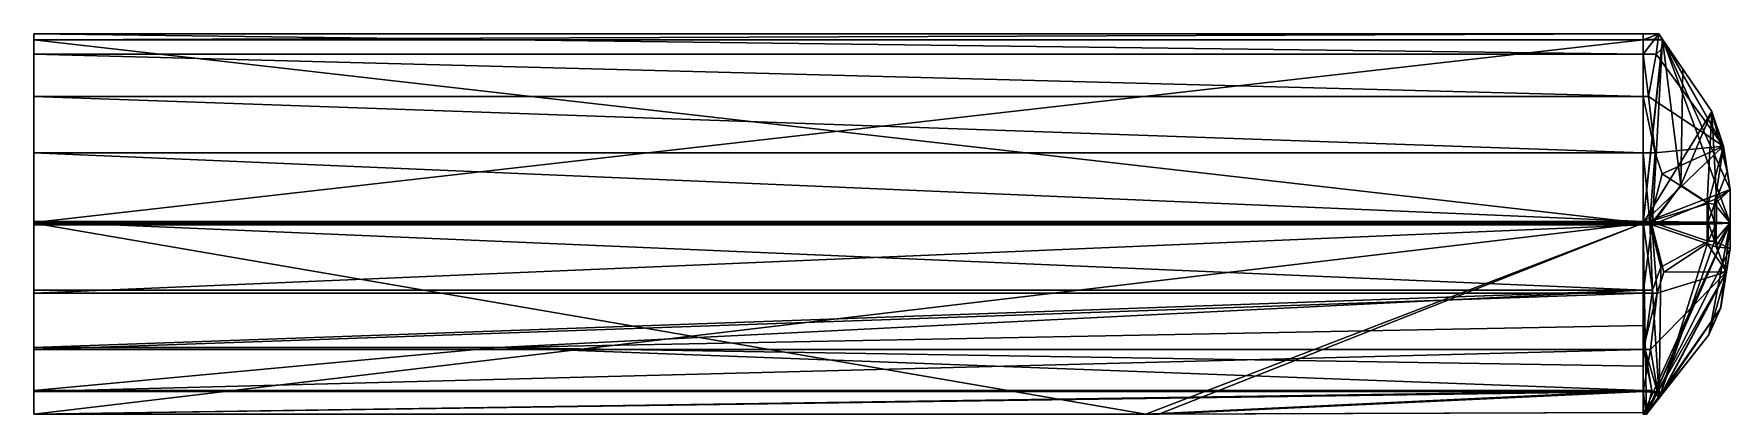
# Model space of a CAD drawing. Extents: x -768 to 796, y -182 to 168.
import ezdxf

# ---------------------------------------------------------------- set-up
doc = ezdxf.new("R2010")
doc.units = 0

msp = doc.modelspace()

# ---------------------------------------------------------------- meshes
at = {"layer": 'OBJECT000', "color": 50}
mesh = msp.add_polyface(dxfattribs=at)
corners = [(716, -122.823608, 47.808594), (-768, -122.823608, 47.808594), (-768, -70.84552, 60.880371), (716, -70.84552, 60.880371), (716, -161.524536, 30.48584), (-768, -161.524536, 30.48584), (-768, -7.733765, 68.01001), (716, -7.733765, 68.01001), (716, -180.679688, 11.078369), (269.942627, -182.208008, 9.530029), (-768, -182.208008, 9.530029), (-768, -6.208801, 10.01001), (716, -6.208801, 10.01001), (716, -180.679565, 9.533691), (269.299194, -182.219727, 9.529541), (269.432861, -182.209717, 9.530029)]
mesh.append_faces([[corners[k] for k in face] for face in [(15, 8, 13)]])
mesh.append_faces([[corners[k] for k in face] for face in [(1, 3, 0), (5, 0, 4), (2, 7, 3), (4, 10, 5), (6, 12, 7), (12, 14, 13), (6, 10, 11), (8, 12, 13)]], dxfattribs={"vtx0": -1})
mesh.append_faces([[corners[k] for k in face] for face in [(4, 9, 10), (12, 10, 14), (6, 1, 5), (6, 5, 10), (8, 0, 3), (8, 3, 7), (8, 7, 12)]], dxfattribs={"vtx0": -1, "vtx2": -1})
mesh.append_faces([[corners[k] for k in face] for face in [(1, 2, 3), (5, 1, 0), (2, 6, 7), (4, 8, 9), (6, 11, 12), (12, 11, 10), (6, 2, 1), (8, 4, 0)]], dxfattribs={"vtx2": -1})
at = {"layer": 'OBJECT001', "color": 50}
mesh = msp.add_polyface(dxfattribs=at)
corners = [(716, -100.519043, -33.363525), (716, -68.219727, -41.209961), (-768, -68.219727, -41.209961), (-768, -120.854126, -28.423828), (-339.920776, -120.854126, -28.423828), (716, -138.00415, -21.025146), (-340.33432, -120.855469, -28.424072), (-768, -160.5177, -11.311768), (716, -160.5177, -11.311768), (716, -4.680786, -48), (-768, -4.680786, -48), (716, -180.64978, 8), (-768, -182.219727, 9.51001), (257.28479, -182.219727, 9.51001), (716, -6.219727, 10), (-768, -6.219727, 10), (716, -180.64978, 9.514648), (257.42749, -182.219727, 9.510254), (-339.52478, -120.853394, -28.424072)]
mesh.append_faces([[corners[k] for k in face] for face in [(18, 5, 0), (11, 17, 16)]])
mesh.append_faces([[corners[k] for k in face] for face in [(1, 4, 0), (6, 8, 5), (10, 1, 9), (8, 13, 11), (15, 9, 14), (17, 14, 16), (7, 15, 12), (14, 11, 16)]], dxfattribs={"vtx0": -1})
mesh.append_faces([[corners[k] for k in face] for face in [(1, 3, 4), (6, 7, 8), (8, 12, 13), (17, 15, 14), (7, 2, 10), (7, 10, 15), (14, 1, 0), (14, 0, 5), (14, 5, 8), (14, 8, 11)]], dxfattribs={"vtx0": -1, "vtx2": -1})
mesh.append_faces([[corners[k] for k in face] for face in [(1, 2, 3), (6, 3, 7), (10, 2, 1), (8, 7, 12), (15, 10, 9), (17, 12, 15), (7, 3, 2), (14, 9, 1)]], dxfattribs={"vtx2": -1})
at = {"layer": 'OBJECT002', "color": 50}
mesh = msp.add_polyface(dxfattribs=at)
corners = [(716, 110.348633, -27.802979), (-768, 110.348633, -27.802979), (-768, 58.515076, -40.838135), (716, 58.515076, -40.838135), (716, 149.226074, -10.408203), (-768, 149.226074, -10.408203), (-768, -4.665771, -48), (716, -4.665771, -48), (716, 167.996582, 8.689209), (-768, 167.996582, 8.689209), (-768, -6.208801, 10.01001), (716, -6.208801, 10.01001), (716, 162.681641, 10.500244), (-768, 162.681641, 10.500244)]
mesh.append_faces([[corners[k] for k in face] for face in [(1, 3, 0), (5, 0, 4), (2, 7, 3), (9, 4, 8), (11, 6, 10), (11, 13, 12), (10, 9, 13), (8, 11, 12), (13, 8, 12)]], dxfattribs={"vtx0": -1})
mesh.append_faces([[corners[k] for k in face] for face in [(10, 2, 1), (10, 1, 5), (10, 5, 9), (8, 0, 3), (8, 3, 7), (8, 7, 11)]], dxfattribs={"vtx0": -1, "vtx2": -1})
mesh.append_faces([[corners[k] for k in face] for face in [(1, 2, 3), (5, 1, 0), (2, 6, 7), (9, 5, 4), (11, 7, 6), (11, 10, 13), (10, 6, 2), (8, 4, 0), (13, 9, 8)]], dxfattribs={"vtx2": -1})
at = {"layer": 'OBJECT003', "color": 50}
mesh = msp.add_polyface(dxfattribs=at)
corners = [(716, -5.581726, 67.780029), (716, -7.731018, 68.01001), (-768, -7.731018, 68.01001), (-768, -5.581726, 67.780029), (716, -6.20874, 10), (-768, -6.20874, 10), (716, 162.686523, 10.500244), (-768, 162.686523, 10.500244)]
mesh.append_faces([[corners[k] for k in face] for face in [(1, 3, 0), (1, 5, 2), (7, 4, 6), (3, 5, 7), (4, 0, 6), (3, 6, 0)]], dxfattribs={"vtx0": -1})
mesh.append_faces([[corners[k] for k in face] for face in [(1, 2, 3), (1, 4, 5), (7, 5, 4), (3, 2, 5), (4, 1, 0), (3, 7, 6)]], dxfattribs={"vtx2": -1})
at = {"layer": 'OBJECT004', "color": 50}
mesh = msp.add_polyface(dxfattribs=at)
corners = [(796, 24.525879, 19.669922), (796, 24.525879, 10.067383), (796, -6.20752, 9.962158), (796, -6.462463, 19.669922), (716, -5.559753, 67.770264), (724.449463, -5.559753, 67.770264), (723.935425, -7.731384, 68), (716, -7.731384, 68), (774.924561, -7.133545, 45.208496), (783.333496, -6.95929, 38.572998), (716, -6.206177, 9.897217), (716, 162.814331, 10.47583), (789.769409, 64.732178, 10.199951), (779.239258, 96.458252, 10.300049), (733.782593, 162.780273, 10.48999), (752.39978, 135.610107, 19.73291), (779.240234, 96.455566, 14.80542), (789.769287, 64.732422, 18.254883), (793.39917, 41.309204, 23.55127), (783.333618, 15.942993, 38.572998), (774.923218, 12.730103, 45.209473), (750.572144, 28.752075, 56.094482)]
mesh.append_faces([[corners[k] for k in face] for face in [(1, 3, 0), (5, 7, 4), (6, 10, 7), (10, 14, 11), (16, 21, 15), (6, 20, 8), (15, 13, 16), (16, 12, 17), (17, 0, 18), (8, 19, 9), (19, 3, 9), (4, 10, 11), (14, 4, 11)]], dxfattribs={"vtx0": -1})
mesh.append_faces([[corners[k] for k in face] for face in [(6, 9, 3), (6, 3, 2), (6, 2, 10), (10, 1, 12), (10, 12, 13), (10, 13, 14), (16, 18, 19), (16, 19, 20), (16, 20, 21), (6, 21, 20), (17, 1, 0), (19, 0, 3), (14, 21, 5), (14, 5, 4)]], dxfattribs={"vtx0": -1, "vtx2": -1})
mesh.append_faces([[corners[k] for k in face] for face in [(1, 2, 3), (5, 6, 7), (6, 8, 9), (10, 2, 1), (16, 17, 18), (6, 5, 21), (15, 14, 13), (16, 13, 12), (17, 12, 1), (8, 20, 19), (19, 18, 0), (4, 7, 10), (14, 15, 21)]], dxfattribs={"vtx2": -1})
at = {"layer": 'OBJECT005', "color": 50}
mesh = msp.add_polyface(dxfattribs=at)
corners = [(796, 24.514526, 10.100098), (796, 24.514526, 0.339844), (796, -5.951538, 0.339844), (796, -6.208496, 10), (716, 58.510498, -40.848877), (726.894287, 58.510498, -40.848877), (720.799683, 110.400391, -27.790039), (716, 110.400391, -27.790039), (728, 149.228882, -10.409424), (716, 149.228882, -10.409424), (716, -4.665894, -48), (721.86853, -4.665894, -48), (733.290894, 39.220093, -43.029785), (737.171631, 157.838989, -1.646973), (730.200317, 167.998779, 8.690186), (716, 167.998779, 8.690186), (716, -6.208435, 10), (781.778687, -5.387878, -20.847168), (775.826782, -5.289734, -24.535889), (716, 162.551758, 10.550049), (733.933105, 162.55188, 10.550049), (779.248291, 96.44873, 10.334473), (789.797119, 64.67627, 10.230957), (793.437012, 41.109192, -3.478516), (789.803955, 64.632324, 1.878174), (779.236572, 96.470337, 5.470947), (775.820435, 11.635803, -24.539795), (781.778687, 11.134827, -20.847168)]
mesh.append_faces([[corners[k] for k in face] for face in [(1, 3, 0), (5, 7, 4), (6, 9, 7), (11, 4, 10), (14, 8, 13), (3, 10, 16), (20, 16, 19), (24, 27, 23), (26, 11, 18), (20, 25, 21), (21, 24, 22), (24, 0, 22), (17, 26, 18), (27, 1, 23), (16, 15, 19), (14, 19, 15)]], dxfattribs={"vtx0": -1})
mesh.append_faces([[corners[k] for k in face] for face in [(11, 5, 4), (14, 9, 8), (3, 17, 18), (3, 18, 11), (3, 11, 10), (20, 22, 0), (20, 0, 3), (20, 3, 16), (24, 13, 8), (24, 8, 6), (24, 6, 5), (24, 5, 12), (24, 12, 26), (24, 26, 27), (20, 13, 25), (24, 1, 0), (27, 2, 1), (16, 4, 7), (16, 7, 9), (16, 9, 15)]], dxfattribs={"vtx0": -1, "vtx2": -1})
mesh.append_faces([[corners[k] for k in face] for face in [(1, 2, 3), (5, 6, 7), (6, 8, 9), (11, 12, 5), (14, 15, 9), (3, 2, 17), (20, 21, 22), (24, 25, 13), (26, 12, 11), (20, 14, 13), (21, 25, 24), (24, 23, 1), (17, 27, 26), (27, 17, 2), (16, 10, 4), (14, 20, 19)]], dxfattribs={"vtx2": -1})
at = {"layer": 'OBJECT006', "color": 50}
mesh = msp.add_polyface(dxfattribs=at)
corners = [(796, -29.688843, 0.340088), (796, -29.688843, 9.938965), (796, -6.208923, 10), (796, -5.951782, 0.340088), (716, -120.83313, -28.438721), (717.160156, -120.83313, -28.438721), (724.520752, -68.145935, -41.227539), (716, -68.144836, -41.227783), (716, -160.531494, -11.308594), (723.795044, -160.531494, -11.308594), (732.222046, -46.819763, -43.499023), (721.905762, -4.686768, -47.98877), (716, -4.688416, -47.98877), (716, -182.219727, 9.5), (718.765259, -182.219727, 9.5), (730.627075, -167.192871, -4.915771), (716, -6.231262, 10), (775.805298, -5.295288, -24.542969), (781.786133, -5.392273, -20.834961), (787.349976, -84.4198, 9.781738), (776.346436, -109.310547, 9.710205), (776.347412, -109.30835, 4.186523), (787.349976, -84.4198, 2.775391), (792.536377, -51.603882, -4.819824), (781.786133, -23.001099, -20.834961), (775.810791, -22.914673, -24.539551)]
mesh.append_faces([[corners[k] for k in face] for face in [(1, 3, 0), (5, 7, 4), (9, 4, 8), (6, 12, 7), (14, 8, 13), (12, 2, 16), (2, 13, 16), (15, 5, 9), (11, 25, 17), (21, 14, 20), (19, 21, 20), (22, 0, 23), (17, 24, 18), (24, 3, 18), (8, 16, 13)]], dxfattribs={"vtx0": -1})
mesh.append_faces([[corners[k] for k in face] for face in [(6, 11, 12), (14, 9, 8), (12, 17, 18), (12, 18, 3), (12, 3, 2), (2, 19, 20), (2, 20, 14), (2, 14, 13), (15, 22, 23), (15, 23, 24), (15, 24, 25), (15, 25, 10), (15, 10, 6), (15, 6, 5), (22, 1, 0), (24, 0, 3), (8, 7, 12), (8, 12, 16)]], dxfattribs={"vtx0": -1, "vtx2": -1})
mesh.append_faces([[corners[k] for k in face] for face in [(1, 2, 3), (5, 6, 7), (9, 5, 4), (6, 10, 11), (14, 15, 9), (12, 11, 17), (2, 1, 19), (15, 21, 22), (11, 10, 25), (21, 15, 14), (19, 22, 21), (22, 19, 1), (17, 25, 24), (24, 23, 0), (8, 4, 7)]], dxfattribs={"vtx2": -1})
at = {"layer": 'OBJECT007', "color": 50}
mesh = msp.add_polyface(dxfattribs=at)
corners = [(796, -29.676819, 9.939941), (796, -29.676819, 19.669922), (796, -6.462646, 19.669922), (796, -6.208679, 10), (716, -70.829834, 60.88208), (728.656616, -70.829834, 60.88208), (722.548462, -122.805542, 47.805908), (716, -122.805542, 47.805908), (729.413818, -161.657593, 30.421631), (716, -161.657593, 30.421631), (716, -7.732056, 68), (723.94812, -7.732056, 68), (734.978882, -51.433838, 63.070557), (732.580078, -164.729614, 27.300781), (718.806885, -182.20105, 9.549316), (716, -182.20105, 9.549316), (783.300049, -6.959961, 38.600098), (774.911255, -7.133789, 45.218994), (716, -6.208801, 10), (776.326538, -109.357666, 9.735596), (787.323242, -84.494873, 9.799072), (783.300171, -28.096619, 38.599854), (792.577515, -51.299438, 24.771484), (787.32251, -84.49939, 17.319824), (776.340088, -109.32959, 16.441406), (774.910156, -24.959534, 45.219727)]
mesh.append_faces([[corners[k] for k in face] for face in [(1, 3, 0), (5, 7, 4), (6, 9, 7), (11, 4, 10), (8, 15, 9), (17, 2, 16), (14, 18, 15), (22, 25, 21), (25, 11, 17), (14, 24, 19), (19, 23, 20), (23, 0, 20), (16, 25, 17), (21, 1, 22), (10, 15, 18)]], dxfattribs={"vtx0": -1})
mesh.append_faces([[corners[k] for k in face] for face in [(11, 5, 4), (8, 14, 15), (17, 10, 18), (17, 18, 3), (17, 3, 2), (14, 20, 0), (14, 0, 3), (14, 3, 18), (22, 24, 13), (22, 13, 8), (22, 8, 6), (22, 6, 5), (22, 5, 12), (22, 12, 25), (23, 1, 0), (21, 2, 1), (10, 7, 9), (10, 9, 15)]], dxfattribs={"vtx0": -1, "vtx2": -1})
mesh.append_faces([[corners[k] for k in face] for face in [(1, 2, 3), (5, 6, 7), (6, 8, 9), (11, 12, 5), (8, 13, 14), (17, 11, 10), (14, 19, 20), (22, 23, 24), (25, 12, 11), (14, 13, 24), (19, 24, 23), (23, 22, 1), (16, 21, 25), (21, 16, 2), (10, 4, 7)]], dxfattribs={"vtx2": -1})

doc.saveas('drawing.dxf')
